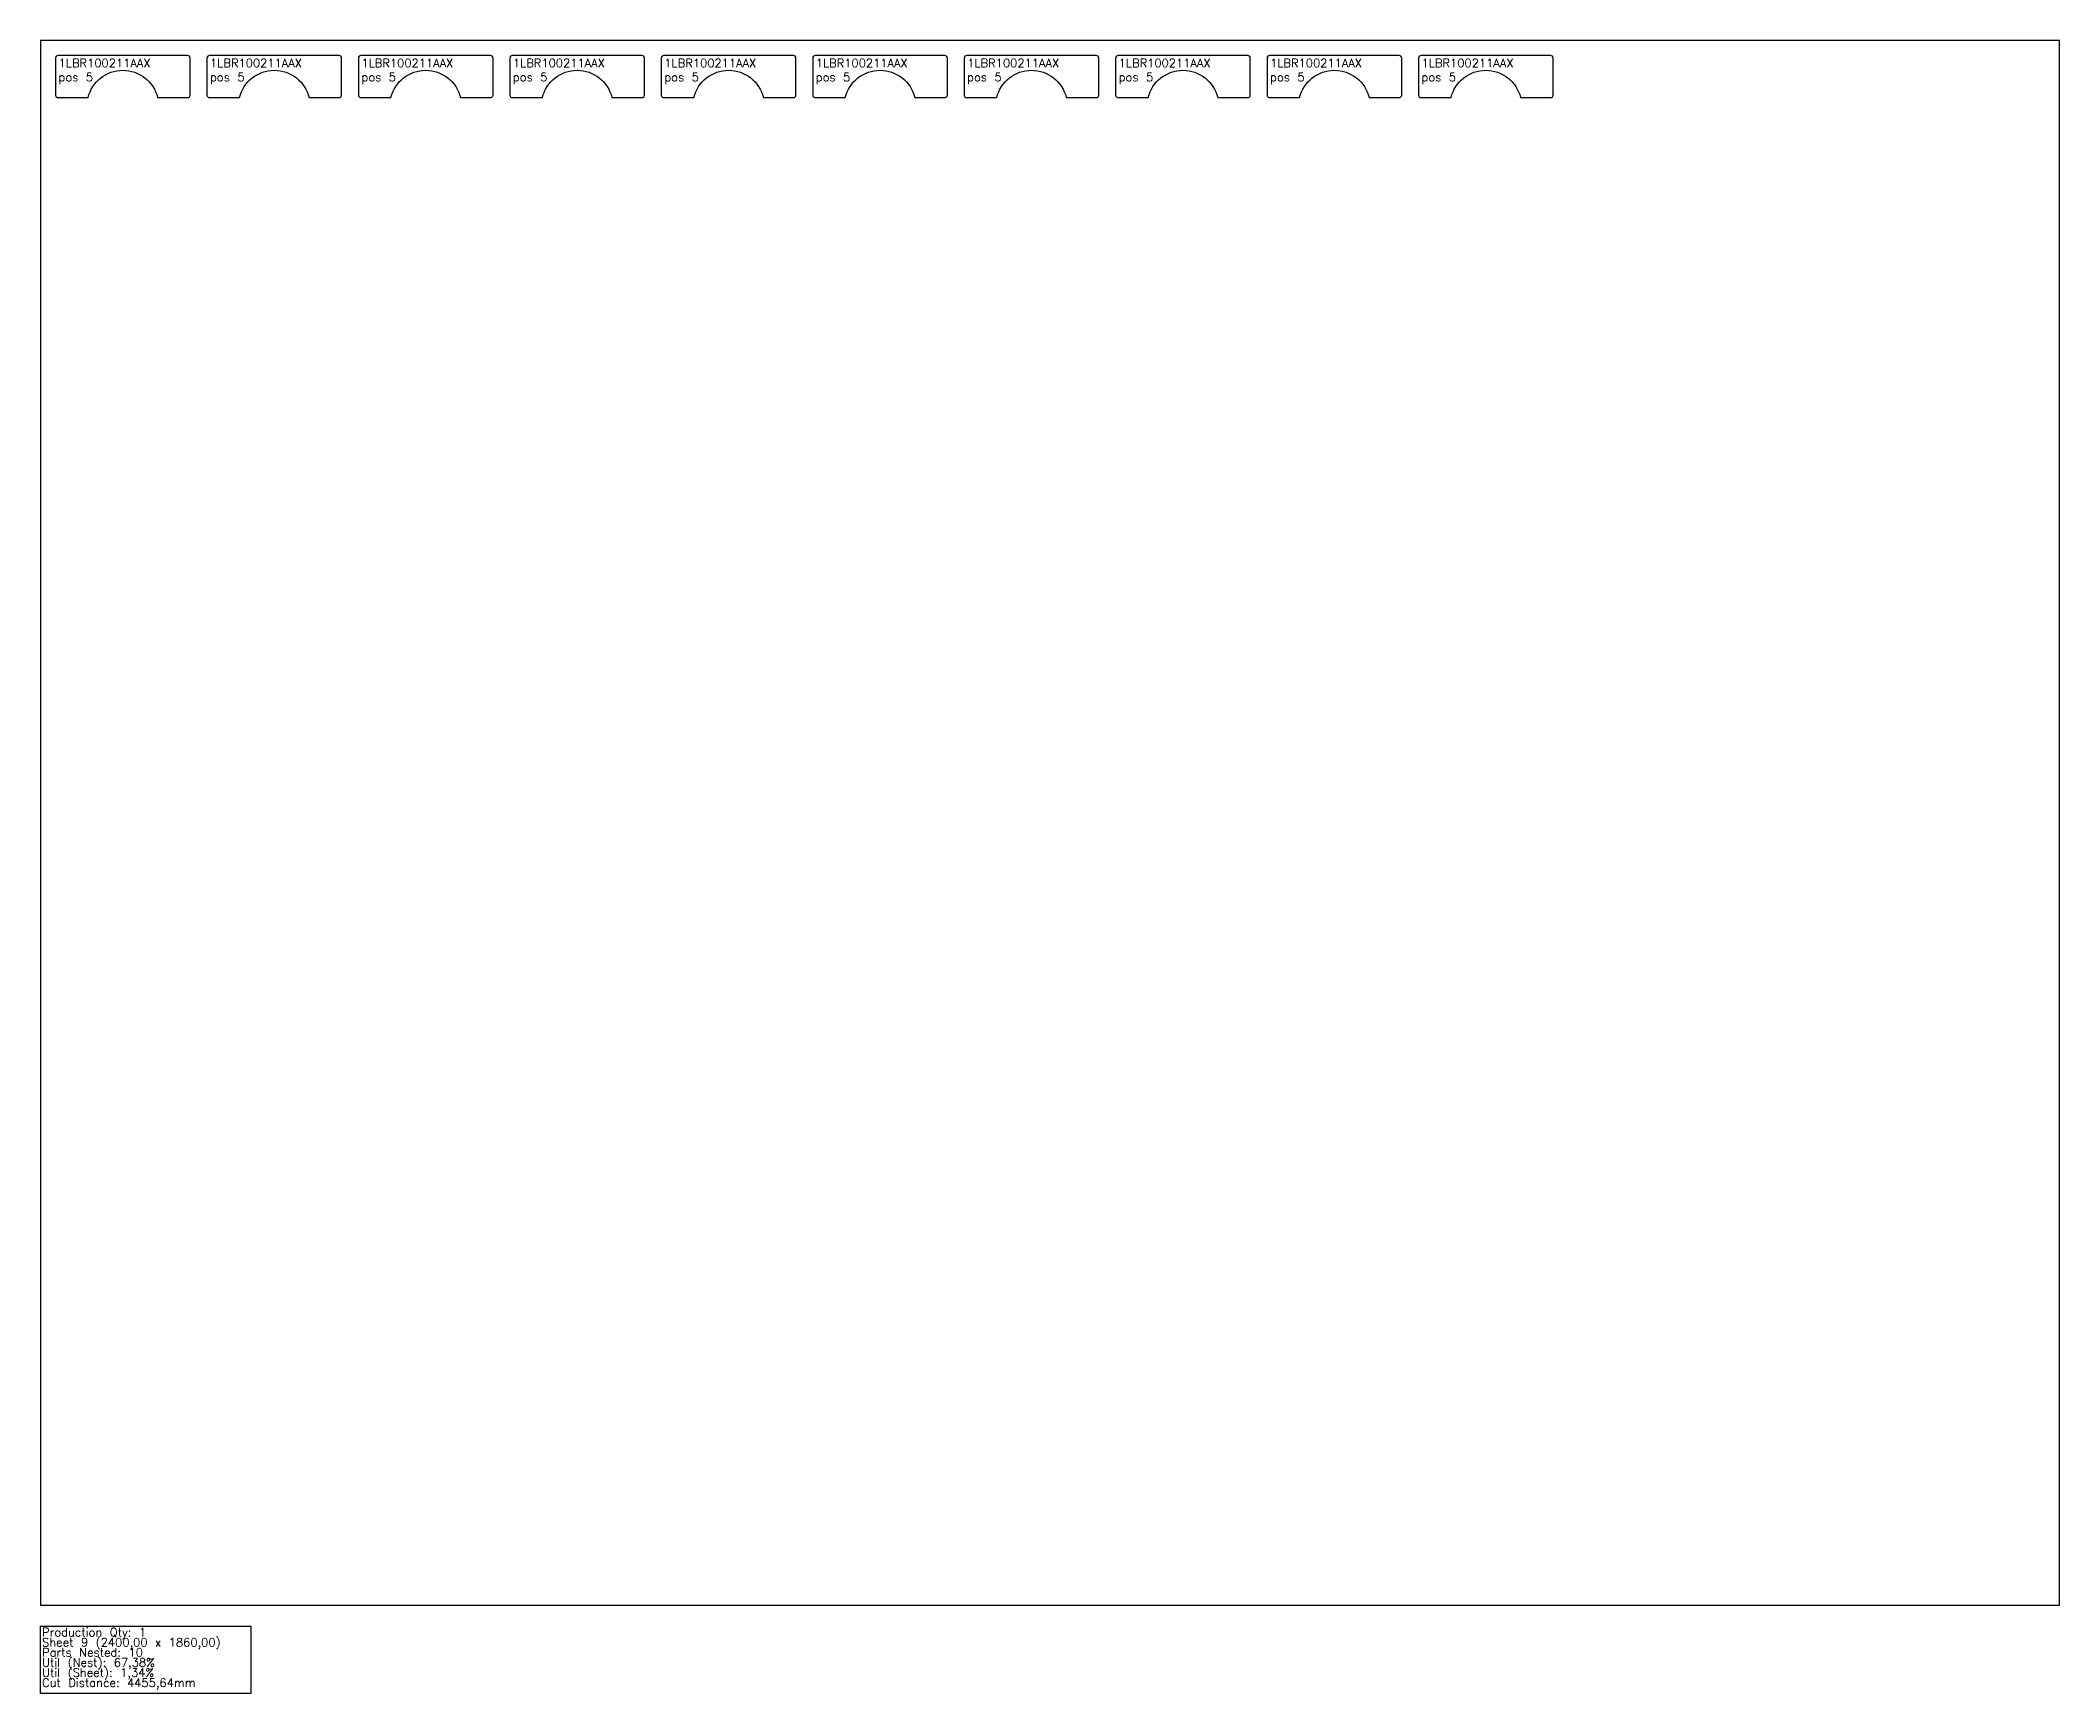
# Model space of a CAD drawing. Header units: millimetres. Extents: x 20160 to 22560, y -105 to 1860.
import ezdxf

# ---------------------------------------------------------------- set-up
doc = ezdxf.new("R2010")
doc.units = ezdxf.units.MM
for name, color, linetype in [('1LBR100211AAX', 7, 'Continuous'), ('sheet', 24, 'Continuous'), ('Stats', 7, 'Continuous'), ('Texto', 7, 'Continuous')]:
    doc.layers.add(name, color=color, linetype=linetype)
doc.styles.get("Standard").update_dxf_attribs({"font": 'txt.shx'})

msp = doc.modelspace()

# ---------------------------------------------------------------- linework, layer by layer
at = {"layer": '1LBR100211AAX', "color": 2}
for points in [[(20178, 1839), (20178, 1795, 0.414214), (20181, 1792), (20216.7, 1792, -0.786796), (20299.3, 1792), (20335, 1792, 0.414214), (20338, 1795), (20338, 1839, 0.414214), (20335, 1842), (20181, 1842, 0.414214)], [(20358, 1839), (20358, 1795, 0.414214), (20361, 1792), (20396.7, 1792, -0.786796), (20479.3, 1792), (20515, 1792, 0.414214), (20518, 1795), (20518, 1839, 0.414214), (20515, 1842), (20361, 1842, 0.414214)], [(20538, 1839), (20538, 1795, 0.414214), (20541, 1792), (20576.7, 1792, -0.786796), (20659.3, 1792), (20695, 1792, 0.414214), (20698, 1795), (20698, 1839, 0.414214), (20695, 1842), (20541, 1842, 0.414214)], [(20718, 1839), (20718, 1795, 0.414214), (20721, 1792), (20756.7, 1792, -0.786796), (20839.3, 1792), (20875, 1792, 0.414214), (20878, 1795), (20878, 1839, 0.414214), (20875, 1842), (20721, 1842, 0.414214)], [(20898, 1839), (20898, 1795, 0.414214), (20901, 1792), (20936.7, 1792, -0.786796), (21019.3, 1792), (21055, 1792, 0.414214), (21058, 1795), (21058, 1839, 0.414214), (21055, 1842), (20901, 1842, 0.414214)], [(21078, 1839), (21078, 1795, 0.414214), (21081, 1792), (21116.7, 1792, -0.786796), (21199.3, 1792), (21235, 1792, 0.414214), (21238, 1795), (21238, 1839, 0.414214), (21235, 1842), (21081, 1842, 0.414214)], [(21258, 1839), (21258, 1795, 0.414214), (21261, 1792), (21296.7, 1792, -0.786796), (21379.3, 1792), (21415, 1792, 0.414214), (21418, 1795), (21418, 1839, 0.414213), (21415, 1842), (21261, 1842, 0.414214)], [(21438, 1839), (21438, 1795, 0.414213), (21441, 1792), (21476.7, 1792, -0.786796), (21559.3, 1792), (21595, 1792, 0.414214), (21598, 1795), (21598, 1839, 0.414214), (21595, 1842), (21441, 1842, 0.414214)], [(21618, 1839), (21618, 1795, 0.414214), (21621, 1792), (21656.7, 1792, -0.786796), (21739.3, 1792), (21775, 1792, 0.414214), (21778, 1795), (21778, 1839, 0.414214), (21775, 1842), (21621, 1842, 0.414214)], [(21798, 1839), (21798, 1795, 0.414214), (21801, 1792), (21836.7, 1792, -0.786796), (21919.3, 1792), (21955, 1792, 0.414214), (21958, 1795), (21958, 1839, 0.414214), (21955, 1842), (21801, 1842, 0.414214)]]:
    msp.add_lwpolyline(points, format="xyb", close=True, dxfattribs=at)
at = {"layer": 'sheet', "color": 7}
msp.add_lwpolyline([(20160, 0), (22560, 0), (22560, 1860), (20160, 1860)], close=True, dxfattribs=at)
at = {"layer": 'Stats', "color": 151}
msp.add_lwpolyline([(20160, -25), (20410, -25), (20410, -105), (20160, -105), (20160, -25)], close=True, dxfattribs=at)

# ---------------------------------------------------------------- texts
at = {"layer": 'Stats', "color": 60}
for s, p in [('Sheet 9 (2400,00 x 1860,00)', (20162, -49)), ('Production Qty: 1', (20162, -37)), ('Parts Nested: 10', (20162, -61)), ('Util (Nest): 67,38%', (20162, -73)), ('Cut Distance: 4455,64mm', (20162, -97)), ('Util (Sheet): 1,34%', (20162, -85))]:
    msp.add_text(s, height=10, dxfattribs=at).set_placement(p)
at = {"layer": 'Texto', "color": 2, "char_height": 10, "width": 131.995, "attachment_point": 1}
for insert in [(20181.6, 1838.1), (20361.6, 1838.1), (20541.6, 1838.1), (20721.6, 1838.1), (20901.6, 1838.1), (21081.6, 1838.1), (21261.6, 1838.1), (21441.6, 1838.1), (21621.6, 1838.1), (21801.6, 1838.1)]:
    msp.add_mtext('1LBR100211AAX pos 5', dxfattribs=dict(at, insert=insert))

doc.saveas('drawing.dxf')
